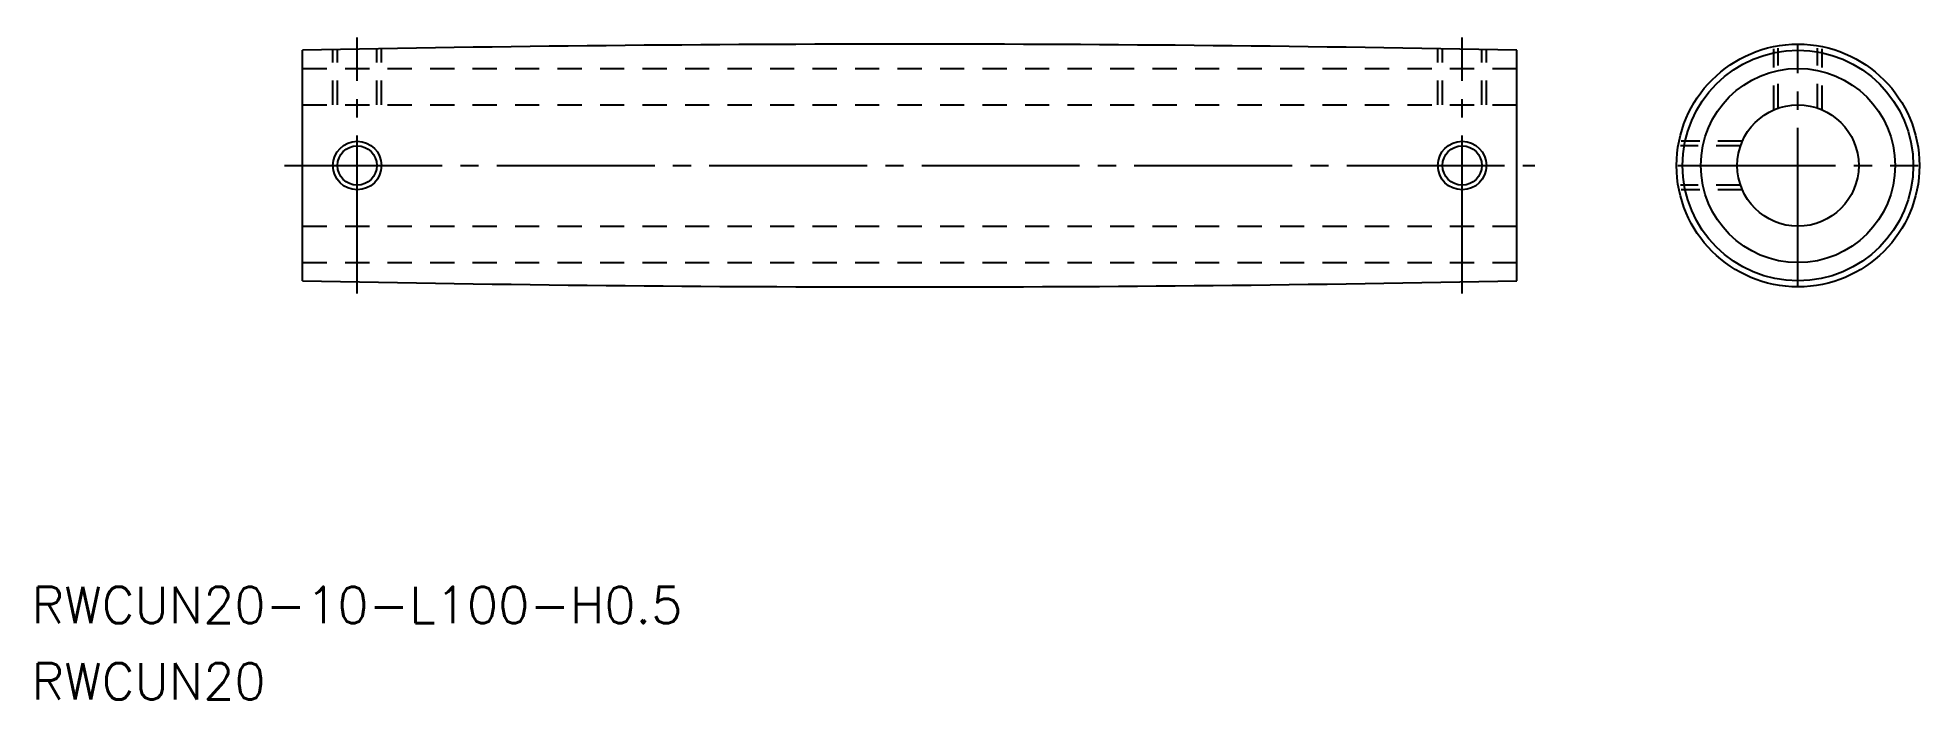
# Model space of a CAD drawing. Extents: x 49 to 204, y 152 to 207.
import ezdxf

# ---------------------------------------------------------------- set-up
doc = ezdxf.new("R2010")
doc.units = 0
doc.linetypes.add('CENTER', pattern=[17.5, 13, -1.5, 1.5, -1.5])
doc.linetypes.add('DASHED', pattern=[3.5, 2, -1.5])
doc.layers.get('0').update_dxf_attribs({"linetype": 'CONTINUOUS'})
doc.layers.add('CENTER', color=1, linetype='CENTER')
doc.styles.get("Standard").update_dxf_attribs({"font": 'txt.shx', "bigfont": '@extfont2.shx'})

msp = doc.modelspace()

# ---------------------------------------------------------------- linework, layer by layer
at = {"color": 3, "linetype": 'DASHED'}
for p, q in [((192.75, 201.2), (192.75, 206.15)), ((195.99, 201.2), (195.99, 206.15)), ((73.71, 201.47), (73.71, 206.02)), ((74.09, 201.47), (74.09, 206.03)), ((77.33, 201.47), (77.33, 206.09)), ((77.71, 201.47), (77.71, 206.1)), ((164.71, 201.47), (164.71, 206.1)), ((165.09, 201.47), (165.09, 206.09)), ((168.33, 201.47), (168.33, 206.03)), ((168.71, 201.47), (168.71, 206.02)), ((192.37, 201.06), (192.37, 206.08)), ((196.37, 201.06), (196.37, 206.08)), ((71.21, 204.47), (171.21, 204.47)), ((71.21, 201.47), (171.21, 201.47)), ((189.78, 198.47), (184.76, 198.47)), ((189.64, 198.09), (184.69, 198.09)), ((189.64, 194.85), (184.69, 194.85)), ((189.78, 194.47), (184.76, 194.47)), ((71.21, 191.47), (171.21, 191.47)), ((71.21, 188.47), (171.21, 188.47))]:
    msp.add_line(p, q, dxfattribs=at)
at = {"color": 7, "linetype": 'CONTINUOUS'}
for p, q in [((71.21, 186.97), (71.21, 205.97)), ((171.21, 186.97), (171.21, 205.97))]:
    msp.add_line(p, q, dxfattribs=at)
for centre, radius in [((194.37, 196.47), 10), ((194.37, 196.47), 9.5), ((194.37, 196.47), 8), ((194.37, 196.47), 5), ((75.71, 196.47), 1.62), ((166.71, 196.47), 1.62)]:
    msp.add_circle(centre, radius, dxfattribs=at)
at = {"color": 3, "linetype": 'CONTINUOUS'}
for centre in [(75.71, 196.47), (166.71, 196.47)]:
    msp.add_circle(centre, 2, dxfattribs=at)
at = {"color": 7, "linetype": 'CONTINUOUS'}
for centre, start, end in [((121.21, -2293.78), 88.85412, 91.14588), ((121.21, 2686.72), 268.85412, 271.14588)]:
    msp.add_arc(centre, 2500.25, start, end, dxfattribs=at)
at = {"layer": 'CENTER', "color": 1, "linetype": 'CENTER'}
for p, q in [((75.71, 185.94), (75.71, 207.01)), ((166.71, 185.94), (166.71, 207.01)), ((194.37, 186.57), (194.37, 206.37)), ((69.71, 196.47), (172.71, 196.47)), ((184.47, 196.47), (204.27, 196.47))]:
    msp.add_line(p, q, dxfattribs=at)

# ---------------------------------------------------------------- texts
at = {"color": 7, "linetype": 'CONTINUOUS'}
for s, p in [('RWCUN20-10-L100-H0.5', (48.88, 158.77)), ('RWCUN20', (48.88, 152.49))]:
    msp.add_text(s, height=3, dxfattribs=at).set_placement(p)

doc.saveas('drawing.dxf')
